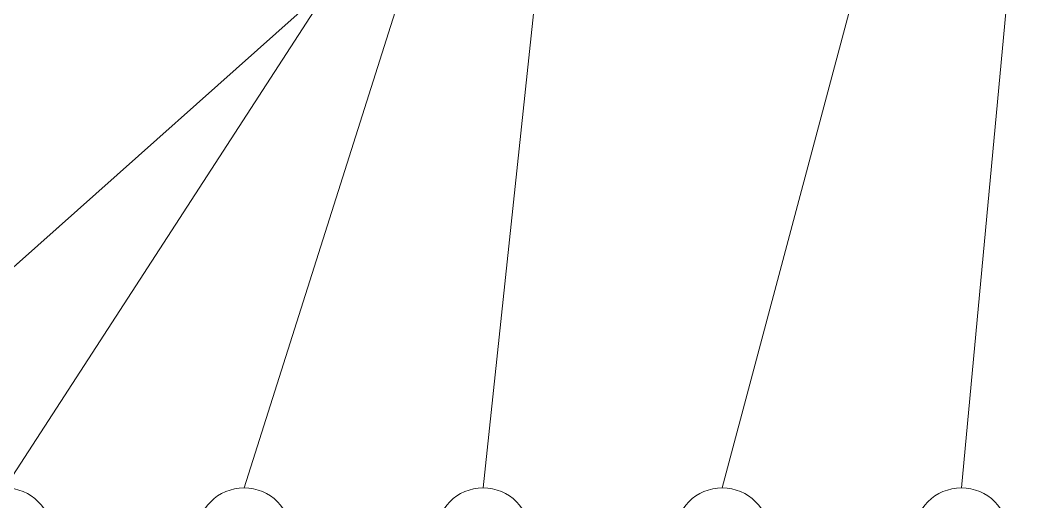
# Model space of a CAD drawing. Header units: millimetres. Extents: x 0 to 420, y 0 to 297.
# Drawn here: x 285.8 to 350.2, y 64.1 to 94.8 of the extents above; entities that cross this region are included whole.
import ezdxf

# ---------------------------------------------------------------- set-up
doc = ezdxf.new("R2010")
doc.units = ezdxf.units.MM
doc.layers.add('DIM', color=3, linetype='CONTINUOUS', lineweight=18)

msp = doc.modelspace()

# ---------------------------------------------------------------- linework, layer by layer
at = {"layer": 'DIM'}
for p, q in [((325.6, 163), (315.2, 65)), ((348.5, 133), (330.4, 65)), ((351.2, 125), (345.6, 65)), ((316.95, 118.45), (300, 65)), ((316.6, 114.145), (284.8, 65)), ((314.26, 104.844), (269.6, 65))]:
    msp.add_line(p, q, dxfattribs=at)
for centre in [(284.8, 62), (300, 62), (315.2, 62), (330.4, 62), (345.6, 62)]:
    msp.add_circle(centre, 3, dxfattribs=at)

doc.saveas('drawing.dxf')
